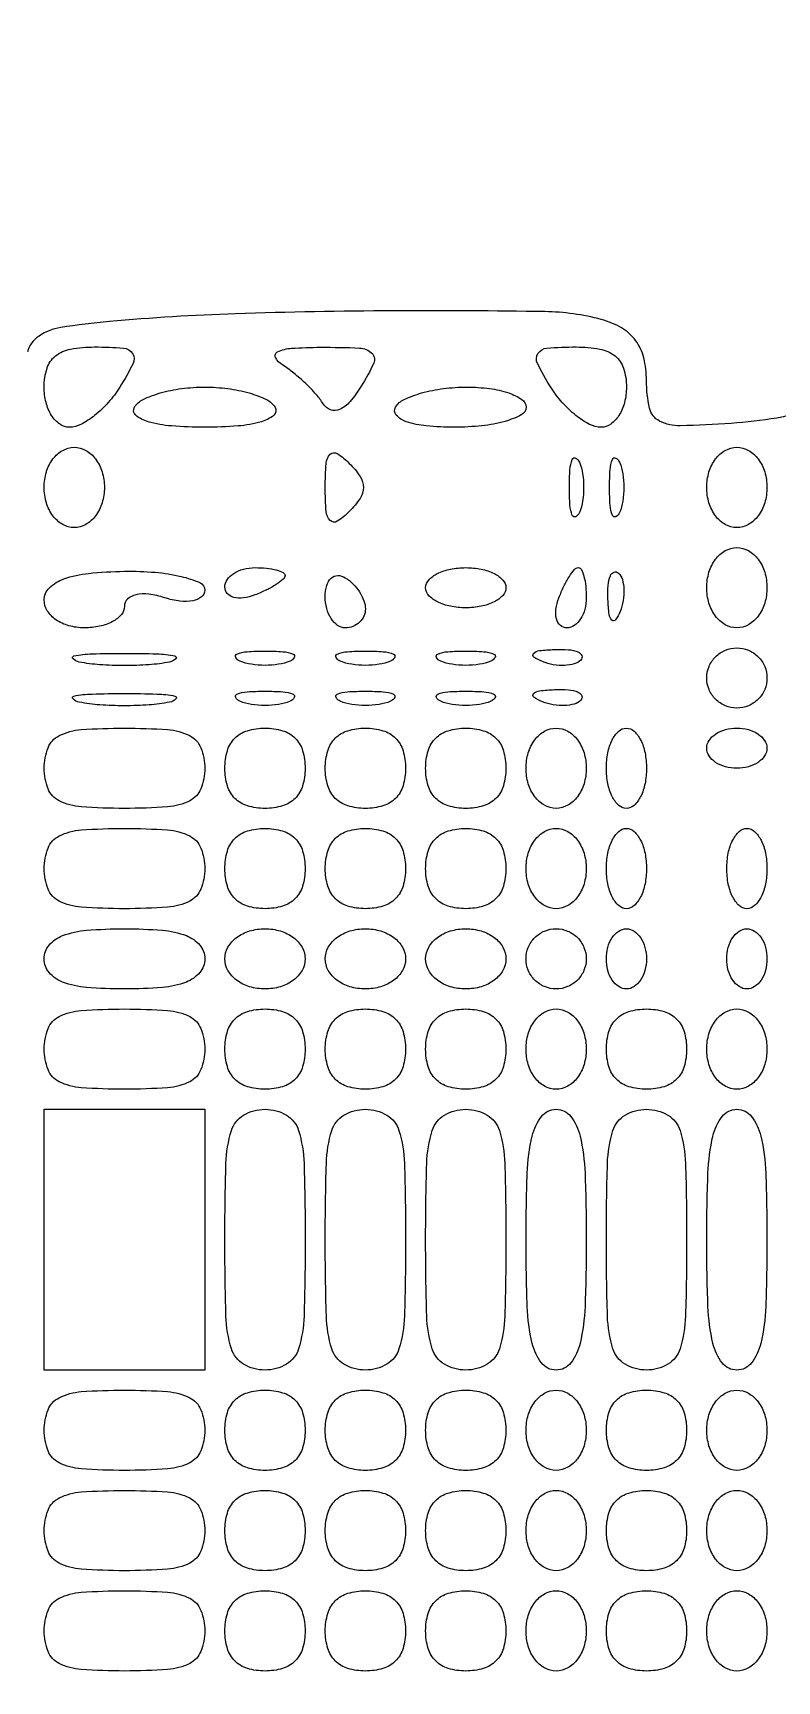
# Model space of a CAD drawing. Extents: x 23 to 255, y 40 to 184.
# Drawn here: x 214.08 to 217.21, y 170.34 to 177.29 of the extents above; entities that cross this region are included whole.
import ezdxf

# ---------------------------------------------------------------- set-up
doc = ezdxf.new("R2010")
doc.units = 0
doc.header["$MEASUREMENT"] = 0

msp = doc.modelspace()

# ---------------------------------------------------------------- linework, layer by layer
for points in [[(207.919475, 175.632891, 0.000007), (191.762556, 175.634099, 0.00002), (173.0434, 175.634494, 0.000013), (151.49745, 175.633531)], [(217.316605, 175.70597, -0.093895), (217.210327, 175.668069, -0.020606), (217.016779, 175.645886, -0.012785), (216.803402, 175.635777, -0.123314), (216.715566, 175.655753, -0.224589), (216.673319, 175.710195, -0.054578), (216.6606, 175.826369, 0.05997), (216.649081, 175.922062, 0.099567), (216.614729, 175.995397, 0.102343), (216.555502, 176.048429, 0.066211), (216.47025, 176.083878, 0.061699), (216.232648, 176.117021, 0.004878), (215.594636, 176.120591, 0.007322), (214.929481, 176.108083, 0.014096), (214.39755, 176.075255, 0.016379), (214.193155, 176.050074, 0.110002), (214.098581, 176.012907, 0.18283), (214.052732, 175.948075, 0.063556)]]:
    msp.add_lwpolyline(points, format="xyb")
for points in [[(214.441367, 175.7988, -0.041443), (214.393058, 175.734064, -0.043473), (214.33544, 175.679303, -0.047568), (214.277507, 175.64151, -0.121331), (214.22915, 175.6296, -0.156269), (214.188512, 175.642619, -0.097493), (214.153899, 175.679303, -0.079647), (214.130535, 175.734099, -0.061094), (214.1226, 175.7988, -0.075859), (214.134684, 175.877993, -0.149819), (214.170277, 175.929987, -0.12434), (214.234304, 175.959017, -0.044597), (214.334817, 175.968, -0.018549), (214.457266, 175.963456, -0.238001), (214.495402, 175.940518, -0.263725), (214.49737, 175.898026, -0.022209)], [(215.458674, 175.802175, -0.036888), (215.411337, 175.737522, -0.107547), (215.36757, 175.704195, -0.197395), (215.329813, 175.702429, -0.170161), (215.298743, 175.72756, 0.042455), (215.268905, 175.767767, 0.021156), (215.224933, 175.813516, 0.020834), (215.175076, 175.857352, 0.028727), (215.126636, 175.89209, -0.134577), (215.097915, 175.923636, -0.424352), (215.106257, 175.947862, -0.094185), (215.164708, 175.962707, -0.014049), (215.286567, 175.966705, -0.011625), (215.4519, 175.963637, -0.182253), (215.502994, 175.941894, -0.320252), (215.511102, 175.899286, -0.031616)], [(216.576, 175.7988, -0.061094), (216.568065, 175.734099, -0.079647), (216.544701, 175.679303, -0.097493), (216.510088, 175.642619, -0.156269), (216.46945, 175.6296, -0.121331), (216.421093, 175.64151, -0.047568), (216.36316, 175.679303, -0.043473), (216.305542, 175.734064, -0.041443), (216.257233, 175.7988, -0.022209), (216.20123, 175.898026, -0.263725), (216.203198, 175.940518, -0.238001), (216.241334, 175.963456, -0.018549), (216.363783, 175.968, -0.044597), (216.464296, 175.959017, -0.12434), (216.528323, 175.929987, -0.149819), (216.563916, 175.877993, -0.075859)], [(215.0955, 175.7142, -0.372961), (215.089982, 175.68009, -0.104919), (215.038327, 175.652712, -0.050431), (214.939484, 175.634978, -0.019189), (214.7994, 175.6296, -0.019189), (214.659316, 175.634978, -0.050431), (214.560473, 175.652712, -0.104919), (214.508818, 175.68009, -0.372961), (214.5033, 175.7142, -0.144823), (214.539769, 175.746809, -0.04093), (214.611847, 175.773949, -0.037579), (214.702234, 175.79257, -0.032024), (214.7994, 175.7988, -0.032024), (214.896566, 175.79257, -0.037579), (214.986953, 175.773949, -0.04093), (215.059031, 175.746809, -0.144823)], [(216.153, 175.7142, -0.280045), (216.13316, 175.681556, -0.051215), (216.064554, 175.654451, -0.04194), (215.967281, 175.635735, -0.02657), (215.851907, 175.6296, -0.023007), (215.73285, 175.635081, -0.059005), (215.64864, 175.65302, -0.125298), (215.606319, 175.68057, -0.336396), (215.6031, 175.7142, -0.146547), (215.63983, 175.74682, -0.040338), (215.713114, 175.773949, -0.037109), (215.805115, 175.792572, -0.031397), (215.904193, 175.7988, -0.032276), (215.999503, 175.792641, -0.049716), (216.079913, 175.773949, -0.064068), (216.135519, 175.746695, -0.251914)], [(214.3764, 175.3758, -0.072314), (214.366936, 175.310708, -0.08892), (214.339388, 175.25595, -0.10214), (214.298209, 175.219561, -0.130775), (214.2495, 175.2066, -0.130775), (214.200791, 175.219561, -0.10214), (214.159613, 175.25595, -0.08892), (214.132064, 175.310708, -0.072314), (214.1226, 175.3758, -0.072314), (214.132064, 175.440892, -0.08892), (214.159613, 175.49565, -0.10214), (214.200791, 175.532039, -0.130775), (214.2495, 175.545, -0.130775), (214.298209, 175.532039, -0.10214), (214.339388, 175.49565, -0.08892), (214.366936, 175.440892, -0.072314)], [(215.40852, 175.27428, -0.051663), (215.35786, 175.233132, -0.354955), (215.32815, 175.23621, -0.180052), (215.310695, 175.274358, -0.018208), (215.307, 175.3758, -0.018208), (215.310695, 175.477242, -0.180052), (215.32815, 175.51539, -0.354955), (215.35786, 175.518468, -0.051663), (215.40852, 175.47732, -0.049631), (215.453746, 175.422098, -0.147822), (215.46774, 175.3758, -0.147822), (215.453746, 175.329502, -0.049631)], [(216.378229, 175.27005, -0.174857), (216.362385, 175.252336, -0.447206), (216.348093, 175.257492, -0.078554), (216.338197, 175.300384, -0.017491), (216.335558, 175.3758, -0.017491), (216.338197, 175.451216, -0.078554), (216.348093, 175.494108, -0.447206), (216.362385, 175.499264, -0.174857), (216.378229, 175.48155, -0.057986), (216.391455, 175.433327, -0.037979), (216.395831, 175.3758, -0.037979), (216.391455, 175.318273, -0.057986)], [(216.547429, 175.27005, -0.174857), (216.531585, 175.252336, -0.447206), (216.517293, 175.257492, -0.078554), (216.507397, 175.300384, -0.017491), (216.504758, 175.3758, -0.017491), (216.507397, 175.451216, -0.078554), (216.517293, 175.494108, -0.447206), (216.531585, 175.499264, -0.174857), (216.547429, 175.48155, -0.057986), (216.560655, 175.433327, -0.037979), (216.565031, 175.3758, -0.037979), (216.560655, 175.318273, -0.057986)], [(217.1682, 175.3758, -0.072314), (217.158736, 175.310708, -0.08892), (217.131188, 175.25595, -0.10214), (217.090009, 175.219561, -0.130775), (217.0413, 175.2066, -0.130775), (216.992591, 175.219561, -0.10214), (216.951413, 175.25595, -0.08892), (216.923864, 175.310708, -0.072314), (216.9144, 175.3758, -0.072314), (216.923864, 175.440892, -0.08892), (216.951413, 175.49565, -0.10214), (216.992591, 175.532039, -0.130775), (217.0413, 175.545, -0.130775), (217.090009, 175.532039, -0.10214), (217.131188, 175.49565, -0.08892), (217.158736, 175.440892, -0.072314)], [(217.1682, 174.9528, -0.072314), (217.158736, 174.887708, -0.08892), (217.131188, 174.83295, -0.10214), (217.090009, 174.796561, -0.130775), (217.0413, 174.7836, -0.130775), (216.992591, 174.796561, -0.10214), (216.951413, 174.83295, -0.08892), (216.923864, 174.887708, -0.072314), (216.9144, 174.9528, -0.072314), (216.923864, 175.017892, -0.08892), (216.951413, 175.07265, -0.10214), (216.992591, 175.109039, -0.130775), (217.0413, 175.122, -0.130775), (217.090009, 175.109039, -0.10214), (217.131188, 175.07265, -0.08892), (217.158736, 175.017892, -0.072314)], [(214.7994, 174.941796, -0.230463), (214.785783, 174.913822, -0.121052), (214.749698, 174.897541, -0.07838), (214.69503, 174.896094, -0.044367), (214.6302, 174.9105, 0.043987), (214.563429, 174.92539, 0.086344), (214.509202, 174.923179, 0.136392), (214.474376, 174.904864, 0.20676), (214.461, 174.873901, -0.180959), (214.448104, 174.839434, -0.091371), (214.411298, 174.810126, -0.071326), (214.356541, 174.790273, -0.051399), (214.2918, 174.7836, -0.067342), (214.227124, 174.79235, -0.084132), (214.172303, 174.817947, -0.09958), (214.135641, 174.855938, -0.143239), (214.1226, 174.900527, -0.205135), (214.144694, 174.952113, -0.104509), (214.205805, 174.989853, -0.060972), (214.309523, 175.013391, -0.021898), (214.461, 175.022124, -0.023713), (214.59069, 175.017763, -0.038026), (214.699995, 175.000454, -0.044597), (214.778054, 174.974396, -0.298267)], [(215.1378, 175.004151, -0.222225), (215.13043, 174.988389, -0.030693), (215.100523, 174.966365, -0.030395), (215.059508, 174.943282, -0.02136), (215.0109, 174.922206, -0.055937), (214.962309, 174.909558, -0.100118), (214.921277, 174.911886, -0.147206), (214.894362, 174.928334, -0.184534), (214.884, 174.955455, -0.152681), (214.893771, 174.986707, -0.098158), (214.921277, 175.013329, -0.08088), (214.962379, 175.031289, -0.062722), (215.0109, 175.0374, -0.024748), (215.05953, 175.034991, -0.039339), (215.100523, 175.027633, -0.046727), (215.129671, 175.017005, -0.289661)], [(216.0684, 174.9528, -0.191087), (216.055585, 174.920493, -0.088204), (216.018698, 174.893051, -0.068025), (215.963954, 174.874434, -0.048028), (215.8992, 174.8682, -0.048028), (215.834446, 174.874434, -0.068025), (215.779703, 174.893051, -0.088204), (215.742815, 174.920493, -0.191087), (215.73, 174.9528, -0.191087), (215.742815, 174.985107, -0.088204), (215.779703, 175.012549, -0.068025), (215.834446, 175.031166, -0.048028), (215.8992, 175.0374, -0.048028), (215.963954, 175.031166, -0.068025), (216.018698, 175.012549, -0.088204), (216.055585, 174.985107, -0.191087)], [(216.4068, 174.9105, -0.062722), (216.400689, 174.861979, -0.08088), (216.382729, 174.820877, -0.098158), (216.356107, 174.793371, -0.152681), (216.324855, 174.7836, -0.184534), (216.297734, 174.793962, -0.147206), (216.281286, 174.820877, -0.100118), (216.278958, 174.861909, -0.055937), (216.291606, 174.9105, -0.02136), (216.312682, 174.959108, -0.030395), (216.335765, 175.000123, -0.030693), (216.357789, 175.03003, -0.222225), (216.373551, 175.0374, -0.289661), (216.386405, 175.029271, -0.046727), (216.397033, 175.000123, -0.039339), (216.404391, 174.95913, -0.024748)], [(216.549191, 174.852337, -0.054073), (216.530448, 174.817087, -0.470617), (216.51503, 174.815628, -0.168741), (216.503074, 174.840311, -0.018894), (216.498079, 174.90345, -0.028489), (216.499009, 174.962347, -0.077125), (216.508376, 175.002954, -0.208169), (216.523997, 175.018397, -0.296942), (216.542513, 175.014488, -0.126455), (216.558861, 174.986829, -0.060344), (216.565558, 174.945772, -0.05415), (216.562392, 174.898603, -0.051402)], [(215.4762, 174.863207, -0.105429), (215.469723, 174.832833, -0.099231), (215.451349, 174.806985, -0.096318), (215.423895, 174.789659, -0.092995), (215.3916, 174.7836, -0.153634), (215.359335, 174.793754, -0.097988), (215.331851, 174.822344, -0.080552), (215.313306, 174.865062, -0.062283), (215.307, 174.915493, -0.066118), (215.313198, 174.962161, -0.138808), (215.331851, 174.993283, -0.191142), (215.359482, 175.004232, -0.139169), (215.3916, 174.9951, -0.06081), (215.423961, 174.969195, -0.051032), (215.451349, 174.934789, -0.053229), (215.469999, 174.897519, -0.089642)], [(214.65135, 174.639295, -0.029693), (214.56466, 174.627881, -0.017887), (214.461, 174.624171, -0.017887), (214.35734, 174.627881, -0.029693), (214.27065, 174.639295, -0.142433), (214.244422, 174.652725, -0.611425), (214.248046, 174.665188, -0.039503), (214.324668, 174.673753, -0.008087), (214.461, 174.675958, -0.008087), (214.597332, 174.673753, -0.039503), (214.673954, 174.665188, -0.611425), (214.677578, 174.652725, -0.142433)], [(215.15895, 174.642971, -0.057986), (215.110727, 174.629745, -0.037979), (215.0532, 174.625369, -0.037979), (214.995673, 174.629745, -0.057986), (214.94745, 174.642971, -0.174857), (214.929736, 174.658815, -0.447206), (214.934892, 174.673107, -0.078554), (214.977784, 174.683003, -0.017491), (215.0532, 174.685642, -0.017491), (215.128616, 174.683003, -0.078554), (215.171508, 174.673107, -0.447206), (215.176664, 174.658815, -0.174857)], [(215.58195, 174.642971, -0.057986), (215.533727, 174.629745, -0.037979), (215.4762, 174.625369, -0.037979), (215.418673, 174.629745, -0.057986), (215.37045, 174.642971, -0.174857), (215.352736, 174.658815, -0.447206), (215.357892, 174.673107, -0.078554), (215.400784, 174.683003, -0.017491), (215.4762, 174.685642, -0.017491), (215.551616, 174.683003, -0.078554), (215.594508, 174.673107, -0.447206), (215.599664, 174.658815, -0.174857)], [(216.00495, 174.642971, -0.057986), (215.956727, 174.629745, -0.037979), (215.8992, 174.625369, -0.037979), (215.841673, 174.629745, -0.057986), (215.79345, 174.642971, -0.174857), (215.775736, 174.658815, -0.447206), (215.780892, 174.673107, -0.078554), (215.823784, 174.683003, -0.017491), (215.8992, 174.685642, -0.017491), (215.974616, 174.683003, -0.078554), (216.017508, 174.673107, -0.447206), (216.022664, 174.658815, -0.174857)], [(216.383888, 174.647887, -0.126455), (216.356229, 174.631539, -0.060344), (216.315172, 174.624842, -0.05415), (216.268003, 174.628008, -0.051402), (216.221738, 174.641209, -0.054073), (216.186487, 174.659952, -0.470617), (216.185028, 174.67537, -0.168741), (216.209711, 174.687326, -0.018894), (216.27285, 174.692321, -0.028489), (216.331747, 174.691391, -0.077125), (216.372354, 174.682024, -0.208169), (216.387797, 174.666403, -0.296942)], [(217.1682, 174.5721, -0.099038), (217.158512, 174.52367, -0.097945), (217.130923, 174.482477, -0.097945), (217.08973, 174.454888, -0.099038), (217.0413, 174.4452, -0.099038), (216.99287, 174.454888, -0.097945), (216.951677, 174.482477, -0.097945), (216.924088, 174.52367, -0.099038), (216.9144, 174.5721, -0.099038), (216.924088, 174.62053, -0.097945), (216.951677, 174.661723, -0.097945), (216.99287, 174.689312, -0.099038), (217.0413, 174.699, -0.099038), (217.08973, 174.689312, -0.097945), (217.130923, 174.661723, -0.097945), (217.158512, 174.62053, -0.099038)], [(216.383888, 174.478687, -0.126455), (216.356229, 174.462339, -0.060344), (216.315172, 174.455642, -0.05415), (216.268003, 174.458808, -0.051402), (216.221738, 174.472009, -0.054073), (216.186487, 174.490752, -0.470617), (216.185028, 174.50617, -0.168741), (216.209711, 174.518126, -0.018894), (216.27285, 174.523121, -0.028489), (216.331747, 174.522191, -0.077125), (216.372354, 174.512824, -0.208169), (216.387797, 174.497203, -0.296942)], [(214.65135, 174.470095, -0.029693), (214.56466, 174.458681, -0.017887), (214.461, 174.454971, -0.017887), (214.35734, 174.458681, -0.029693), (214.27065, 174.470095, -0.142433), (214.244422, 174.483525, -0.611425), (214.248046, 174.495988, -0.039503), (214.324668, 174.504553, -0.008087), (214.461, 174.506758, -0.008087), (214.597332, 174.504553, -0.039503), (214.673954, 174.495988, -0.611425), (214.677578, 174.483525, -0.142433)], [(215.15895, 174.473771, -0.057986), (215.110727, 174.460545, -0.037979), (215.0532, 174.456169, -0.037979), (214.995673, 174.460545, -0.057986), (214.94745, 174.473771, -0.174857), (214.929736, 174.489615, -0.447206), (214.934892, 174.503907, -0.078554), (214.977784, 174.513803, -0.017491), (215.0532, 174.516442, -0.017491), (215.128616, 174.513803, -0.078554), (215.171508, 174.503907, -0.447206), (215.176664, 174.489615, -0.174857)], [(215.58195, 174.473771, -0.057986), (215.533727, 174.460545, -0.037979), (215.4762, 174.456169, -0.037979), (215.418673, 174.460545, -0.057986), (215.37045, 174.473771, -0.174857), (215.352736, 174.489615, -0.447206), (215.357892, 174.503907, -0.078554), (215.400784, 174.513803, -0.017491), (215.4762, 174.516442, -0.017491), (215.551616, 174.513803, -0.078554), (215.594508, 174.503907, -0.447206), (215.599664, 174.489615, -0.174857)], [(216.00495, 174.473771, -0.057986), (215.956727, 174.460545, -0.037979), (215.8992, 174.456169, -0.037979), (215.841673, 174.460545, -0.057986), (215.79345, 174.473771, -0.174857), (215.775736, 174.489615, -0.447206), (215.780892, 174.503907, -0.078554), (215.823784, 174.513803, -0.017491), (215.8992, 174.516442, -0.017491), (215.974616, 174.513803, -0.078554), (216.017508, 174.503907, -0.447206), (216.022664, 174.489615, -0.174857)], [(214.7994, 174.1914, -0.094959), (214.782837, 174.104974, -0.184152), (214.73595, 174.053925, -0.098846), (214.642961, 174.02853, -0.017388), (214.461, 174.0222, -0.017388), (214.279039, 174.02853, -0.098846), (214.18605, 174.053925, -0.184152), (214.139163, 174.104974, -0.094959), (214.1226, 174.1914, -0.094959), (214.139163, 174.277826, -0.184152), (214.18605, 174.328875, -0.098846), (214.279039, 174.35427, -0.017388), (214.461, 174.3606, -0.017388), (214.642961, 174.35427, -0.098846), (214.73595, 174.328875, -0.184152), (214.782837, 174.277826, -0.094959)], [(215.2224, 174.1914, -0.072254), (215.211669, 174.117531, -0.124864), (215.1801, 174.0645, -0.124864), (215.127069, 174.032931, -0.072254), (215.0532, 174.0222, -0.072254), (214.979331, 174.032931, -0.124864), (214.9263, 174.0645, -0.124864), (214.894731, 174.117531, -0.072254), (214.884, 174.1914, -0.072254), (214.894731, 174.265269, -0.124864), (214.9263, 174.3183, -0.124864), (214.979331, 174.349869, -0.072254), (215.0532, 174.3606, -0.072254), (215.127069, 174.349869, -0.124864), (215.1801, 174.3183, -0.124864), (215.211669, 174.265269, -0.072254)], [(215.6454, 174.1914, -0.072254), (215.634669, 174.117531, -0.124864), (215.6031, 174.0645, -0.124864), (215.550069, 174.032931, -0.072254), (215.4762, 174.0222, -0.072254), (215.402331, 174.032931, -0.124864), (215.3493, 174.0645, -0.124864), (215.317731, 174.117531, -0.072254), (215.307, 174.1914, -0.072254), (215.317731, 174.265269, -0.124864), (215.3493, 174.3183, -0.124864), (215.402331, 174.349869, -0.072254), (215.4762, 174.3606, -0.072254), (215.550069, 174.349869, -0.124864), (215.6031, 174.3183, -0.124864), (215.634669, 174.265269, -0.072254)], [(216.0684, 174.1914, -0.072254), (216.057669, 174.117531, -0.124864), (216.0261, 174.0645, -0.124864), (215.973069, 174.032931, -0.072254), (215.8992, 174.0222, -0.072254), (215.825331, 174.032931, -0.124864), (215.7723, 174.0645, -0.124864), (215.740731, 174.117531, -0.072254), (215.73, 174.1914, -0.072254), (215.740731, 174.265269, -0.124864), (215.7723, 174.3183, -0.124864), (215.825331, 174.349869, -0.072254), (215.8992, 174.3606, -0.072254), (215.973069, 174.349869, -0.124864), (216.0261, 174.3183, -0.124864), (216.057669, 174.265269, -0.072254)], [(216.4068, 174.1914, -0.072314), (216.397336, 174.126308, -0.08892), (216.369788, 174.07155, -0.10214), (216.328609, 174.035161, -0.130775), (216.2799, 174.0222, -0.130775), (216.231191, 174.035161, -0.10214), (216.190013, 174.07155, -0.08892), (216.162464, 174.126308, -0.072314), (216.153, 174.1914, -0.072314), (216.162464, 174.256492, -0.08892), (216.190013, 174.31125, -0.10214), (216.231191, 174.347639, -0.130775), (216.2799, 174.3606, -0.130775), (216.328609, 174.347639, -0.10214), (216.369788, 174.31125, -0.08892), (216.397336, 174.256492, -0.072314)], [(216.6606, 174.1914, -0.048028), (216.654366, 174.126646, -0.068025), (216.635749, 174.071902, -0.088204), (216.608307, 174.035015, -0.191087), (216.576, 174.0222, -0.191087), (216.543693, 174.035015, -0.088204), (216.516251, 174.071902, -0.068025), (216.497634, 174.126646, -0.048028), (216.4914, 174.1914, -0.048028), (216.497634, 174.256154, -0.068025), (216.516251, 174.310897, -0.088204), (216.543693, 174.347785, -0.191087), (216.576, 174.3606, -0.191087), (216.608307, 174.347785, -0.088204), (216.635749, 174.310897, -0.068025), (216.654366, 174.256154, -0.048028)], [(217.1682, 174.276, -0.148195), (217.158423, 174.243737, -0.098894), (217.130923, 174.216251, -0.082425), (217.089814, 174.197719, -0.064853), (217.0413, 174.1914, -0.064853), (216.992786, 174.197719, -0.082425), (216.951677, 174.216251, -0.098894), (216.924177, 174.243737, -0.148195), (216.9144, 174.276, -0.148195), (216.924177, 174.308263, -0.098894), (216.951677, 174.335749, -0.082425), (216.992786, 174.354281, -0.064853), (217.0413, 174.3606, -0.064853), (217.089814, 174.354281, -0.082425), (217.130923, 174.335749, -0.098894), (217.158423, 174.308263, -0.148195)], [(214.7994, 173.7684, -0.094959), (214.782837, 173.681974, -0.184152), (214.73595, 173.630925, -0.098846), (214.642961, 173.60553, -0.017388), (214.461, 173.5992, -0.017388), (214.279039, 173.60553, -0.098846), (214.18605, 173.630925, -0.184152), (214.139163, 173.681974, -0.094959), (214.1226, 173.7684, -0.094959), (214.139163, 173.854826, -0.184152), (214.18605, 173.905875, -0.098846), (214.279039, 173.93127, -0.017388), (214.461, 173.9376, -0.017388), (214.642961, 173.93127, -0.098846), (214.73595, 173.905875, -0.184152), (214.782837, 173.854826, -0.094959)], [(215.2224, 173.7684, -0.072254), (215.211669, 173.694531, -0.124864), (215.1801, 173.6415, -0.124864), (215.127069, 173.609931, -0.072254), (215.0532, 173.5992, -0.072254), (214.979331, 173.609931, -0.124864), (214.9263, 173.6415, -0.124864), (214.894731, 173.694531, -0.072254), (214.884, 173.7684, -0.072254), (214.894731, 173.842269, -0.124864), (214.9263, 173.8953, -0.124864), (214.979331, 173.926869, -0.072254), (215.0532, 173.9376, -0.072254), (215.127069, 173.926869, -0.124864), (215.1801, 173.8953, -0.124864), (215.211669, 173.842269, -0.072254)], [(215.6454, 173.7684, -0.072254), (215.634669, 173.694531, -0.124864), (215.6031, 173.6415, -0.124864), (215.550069, 173.609931, -0.072254), (215.4762, 173.5992, -0.072254), (215.402331, 173.609931, -0.124864), (215.3493, 173.6415, -0.124864), (215.317731, 173.694531, -0.072254), (215.307, 173.7684, -0.072254), (215.317731, 173.842269, -0.124864), (215.3493, 173.8953, -0.124864), (215.402331, 173.926869, -0.072254), (215.4762, 173.9376, -0.072254), (215.550069, 173.926869, -0.124864), (215.6031, 173.8953, -0.124864), (215.634669, 173.842269, -0.072254)], [(216.0684, 173.7684, -0.072254), (216.057669, 173.694531, -0.124864), (216.0261, 173.6415, -0.124864), (215.973069, 173.609931, -0.072254), (215.8992, 173.5992, -0.072254), (215.825331, 173.609931, -0.124864), (215.7723, 173.6415, -0.124864), (215.740731, 173.694531, -0.072254), (215.73, 173.7684, -0.072254), (215.740731, 173.842269, -0.124864), (215.7723, 173.8953, -0.124864), (215.825331, 173.926869, -0.072254), (215.8992, 173.9376, -0.072254), (215.973069, 173.926869, -0.124864), (216.0261, 173.8953, -0.124864), (216.057669, 173.842269, -0.072254)], [(216.4068, 173.7684, -0.072314), (216.397336, 173.703308, -0.08892), (216.369788, 173.64855, -0.10214), (216.328609, 173.612161, -0.130775), (216.2799, 173.5992, -0.130775), (216.231191, 173.612161, -0.10214), (216.190013, 173.64855, -0.08892), (216.162464, 173.703308, -0.072314), (216.153, 173.7684, -0.072314), (216.162464, 173.833492, -0.08892), (216.190013, 173.88825, -0.10214), (216.231191, 173.924639, -0.130775), (216.2799, 173.9376, -0.130775), (216.328609, 173.924639, -0.10214), (216.369788, 173.88825, -0.08892), (216.397336, 173.833492, -0.072314)], [(216.6606, 173.7684, -0.048028), (216.654366, 173.703646, -0.068025), (216.635749, 173.648902, -0.088204), (216.608307, 173.612015, -0.191087), (216.576, 173.5992, -0.191087), (216.543693, 173.612015, -0.088204), (216.516251, 173.648902, -0.068025), (216.497634, 173.703646, -0.048028), (216.4914, 173.7684, -0.048028), (216.497634, 173.833154, -0.068025), (216.516251, 173.887897, -0.088204), (216.543693, 173.924785, -0.191087), (216.576, 173.9376, -0.191087), (216.608307, 173.924785, -0.088204), (216.635749, 173.887897, -0.068025), (216.654366, 173.833154, -0.048028)], [(217.1682, 173.7684, -0.048028), (217.161966, 173.703646, -0.068025), (217.143349, 173.648902, -0.088204), (217.115907, 173.612015, -0.191087), (217.0836, 173.5992, -0.191087), (217.051293, 173.612015, -0.088204), (217.023851, 173.648902, -0.068025), (217.005234, 173.703646, -0.048028), (216.999, 173.7684, -0.048028), (217.005234, 173.833154, -0.068025), (217.023851, 173.887897, -0.088204), (217.051293, 173.924785, -0.191087), (217.0836, 173.9376, -0.191087), (217.115907, 173.924785, -0.088204), (217.143349, 173.887897, -0.068025), (217.161966, 173.833154, -0.048028)], [(214.7994, 173.3877, -0.176579), (214.77828, 173.329762, -0.128937), (214.72185, 173.289881, -0.069535), (214.62074, 173.267279, -0.020272), (214.461, 173.2608, -0.020272), (214.30126, 173.267279, -0.069535), (214.20015, 173.289881, -0.128937), (214.14372, 173.329762, -0.176579), (214.1226, 173.3877, -0.176579), (214.14372, 173.445638, -0.128937), (214.20015, 173.485519, -0.069535), (214.30126, 173.508121, -0.020272), (214.461, 173.5146, -0.020272), (214.62074, 173.508121, -0.069535), (214.72185, 173.485519, -0.128937), (214.77828, 173.445638, -0.176579)], [(215.2224, 173.3877, -0.130775), (215.209439, 173.338991, -0.10214), (215.17305, 173.297812, -0.08892), (215.118292, 173.270264, -0.072314), (215.0532, 173.2608, -0.072314), (214.988108, 173.270264, -0.08892), (214.93335, 173.297812, -0.10214), (214.896961, 173.338991, -0.130775), (214.884, 173.3877, -0.130775), (214.896961, 173.436409, -0.10214), (214.93335, 173.477588, -0.08892), (214.988108, 173.505136, -0.072314), (215.0532, 173.5146, -0.072314), (215.118292, 173.505136, -0.08892), (215.17305, 173.477588, -0.10214), (215.209439, 173.436409, -0.130775)], [(215.6454, 173.3877, -0.130775), (215.632439, 173.338991, -0.10214), (215.59605, 173.297812, -0.08892), (215.541292, 173.270264, -0.072314), (215.4762, 173.2608, -0.072314), (215.411108, 173.270264, -0.08892), (215.35635, 173.297812, -0.10214), (215.319961, 173.338991, -0.130775), (215.307, 173.3877, -0.130775), (215.319961, 173.436409, -0.10214), (215.35635, 173.477588, -0.08892), (215.411108, 173.505136, -0.072314), (215.4762, 173.5146, -0.072314), (215.541292, 173.505136, -0.08892), (215.59605, 173.477588, -0.10214), (215.632439, 173.436409, -0.130775)], [(216.0684, 173.3877, -0.130775), (216.055439, 173.338991, -0.10214), (216.01905, 173.297812, -0.08892), (215.964292, 173.270264, -0.072314), (215.8992, 173.2608, -0.072314), (215.834108, 173.270264, -0.08892), (215.77935, 173.297812, -0.10214), (215.742961, 173.338991, -0.130775), (215.73, 173.3877, -0.130775), (215.742961, 173.436409, -0.10214), (215.77935, 173.477588, -0.08892), (215.834108, 173.505136, -0.072314), (215.8992, 173.5146, -0.072314), (215.964292, 173.505136, -0.08892), (216.01905, 173.477588, -0.10214), (216.055439, 173.436409, -0.130775)], [(216.4068, 173.3877, -0.099038), (216.397112, 173.33927, -0.097945), (216.369523, 173.298077, -0.097945), (216.32833, 173.270488, -0.099038), (216.2799, 173.2608, -0.099038), (216.23147, 173.270488, -0.097945), (216.190277, 173.298077, -0.097945), (216.162688, 173.33927, -0.099038), (216.153, 173.3877, -0.099038), (216.162688, 173.43613, -0.097945), (216.190277, 173.477323, -0.097945), (216.23147, 173.504912, -0.099038), (216.2799, 173.5146, -0.099038), (216.32833, 173.504912, -0.097945), (216.369523, 173.477323, -0.097945), (216.397112, 173.43613, -0.099038)], [(216.6606, 173.3877, -0.064853), (216.654281, 173.339186, -0.082425), (216.635749, 173.298077, -0.098894), (216.608263, 173.270577, -0.148195), (216.576, 173.2608, -0.148195), (216.543737, 173.270577, -0.098894), (216.516251, 173.298077, -0.082425), (216.497719, 173.339186, -0.064853), (216.4914, 173.3877, -0.064853), (216.497719, 173.436214, -0.082425), (216.516251, 173.477323, -0.098894), (216.543737, 173.504823, -0.148195), (216.576, 173.5146, -0.148195), (216.608263, 173.504823, -0.098894), (216.635749, 173.477323, -0.082425), (216.654281, 173.436214, -0.064853)], [(217.1682, 173.3877, -0.064853), (217.161881, 173.339186, -0.082425), (217.143349, 173.298077, -0.098894), (217.115863, 173.270577, -0.148195), (217.0836, 173.2608, -0.148195), (217.051337, 173.270577, -0.098894), (217.023851, 173.298077, -0.082425), (217.005319, 173.339186, -0.064853), (216.999, 173.3877, -0.064853), (217.005319, 173.436214, -0.082425), (217.023851, 173.477323, -0.098894), (217.051337, 173.504823, -0.148195), (217.0836, 173.5146, -0.148195), (217.115863, 173.504823, -0.098894), (217.143349, 173.477323, -0.082425), (217.161881, 173.436214, -0.064853)], [(214.7994, 173.007, -0.094959), (214.782837, 172.920574, -0.184152), (214.73595, 172.869525, -0.098846), (214.642961, 172.84413, -0.017388), (214.461, 172.8378, -0.017388), (214.279039, 172.84413, -0.098846), (214.18605, 172.869525, -0.184152), (214.139163, 172.920574, -0.094959), (214.1226, 173.007, -0.094959), (214.139163, 173.093426, -0.184152), (214.18605, 173.144475, -0.098846), (214.279039, 173.16987, -0.017388), (214.461, 173.1762, -0.017388), (214.642961, 173.16987, -0.098846), (214.73595, 173.144475, -0.184152), (214.782837, 173.093426, -0.094959)], [(215.2224, 173.007, -0.072254), (215.211669, 172.933131, -0.124864), (215.1801, 172.8801, -0.124864), (215.127069, 172.848531, -0.072254), (215.0532, 172.8378, -0.072254), (214.979331, 172.848531, -0.124864), (214.9263, 172.8801, -0.124864), (214.894731, 172.933131, -0.072254), (214.884, 173.007, -0.072254), (214.894731, 173.080869, -0.124864), (214.9263, 173.1339, -0.124864), (214.979331, 173.165469, -0.072254), (215.0532, 173.1762, -0.072254), (215.127069, 173.165469, -0.124864), (215.1801, 173.1339, -0.124864), (215.211669, 173.080869, -0.072254)], [(215.6454, 173.007, -0.072254), (215.634669, 172.933131, -0.124864), (215.6031, 172.8801, -0.124864), (215.550069, 172.848531, -0.072254), (215.4762, 172.8378, -0.072254), (215.402331, 172.848531, -0.124864), (215.3493, 172.8801, -0.124864), (215.317731, 172.933131, -0.072254), (215.307, 173.007, -0.072254), (215.317731, 173.080869, -0.124864), (215.3493, 173.1339, -0.124864), (215.402331, 173.165469, -0.072254), (215.4762, 173.1762, -0.072254), (215.550069, 173.165469, -0.124864), (215.6031, 173.1339, -0.124864), (215.634669, 173.080869, -0.072254)], [(216.0684, 173.007, -0.072254), (216.057669, 172.933131, -0.124864), (216.0261, 172.8801, -0.124864), (215.973069, 172.848531, -0.072254), (215.8992, 172.8378, -0.072254), (215.825331, 172.848531, -0.124864), (215.7723, 172.8801, -0.124864), (215.740731, 172.933131, -0.072254), (215.73, 173.007, -0.072254), (215.740731, 173.080869, -0.124864), (215.7723, 173.1339, -0.124864), (215.825331, 173.165469, -0.072254), (215.8992, 173.1762, -0.072254), (215.973069, 173.165469, -0.124864), (216.0261, 173.1339, -0.124864), (216.057669, 173.080869, -0.072254)], [(216.4068, 173.007, -0.072314), (216.397336, 172.941908, -0.08892), (216.369788, 172.88715, -0.10214), (216.328609, 172.850761, -0.130775), (216.2799, 172.8378, -0.130775), (216.231191, 172.850761, -0.10214), (216.190013, 172.88715, -0.08892), (216.162464, 172.941908, -0.072314), (216.153, 173.007, -0.072314), (216.162464, 173.072092, -0.08892), (216.190013, 173.12685, -0.10214), (216.231191, 173.163239, -0.130775), (216.2799, 173.1762, -0.130775), (216.328609, 173.163239, -0.10214), (216.369788, 173.12685, -0.08892), (216.397336, 173.072092, -0.072314)], [(216.8298, 173.007, -0.072254), (216.819069, 172.933131, -0.124864), (216.7875, 172.8801, -0.124864), (216.734469, 172.848531, -0.072254), (216.6606, 172.8378, -0.072254), (216.586731, 172.848531, -0.124864), (216.5337, 172.8801, -0.124864), (216.502131, 172.933131, -0.072254), (216.4914, 173.007, -0.072254), (216.502131, 173.080869, -0.124864), (216.5337, 173.1339, -0.124864), (216.586731, 173.165469, -0.072254), (216.6606, 173.1762, -0.072254), (216.734469, 173.165469, -0.124864), (216.7875, 173.1339, -0.124864), (216.819069, 173.080869, -0.072254)], [(217.1682, 173.007, -0.072314), (217.158736, 172.941908, -0.08892), (217.131188, 172.88715, -0.10214), (217.090009, 172.850761, -0.130775), (217.0413, 172.8378, -0.130775), (216.992591, 172.850761, -0.10214), (216.951413, 172.88715, -0.08892), (216.923864, 172.941908, -0.072314), (216.9144, 173.007, -0.072314), (216.923864, 173.072092, -0.08892), (216.951413, 173.12685, -0.10214), (216.992591, 173.163239, -0.130775), (217.0413, 173.1762, -0.130775), (217.090009, 173.163239, -0.10214), (217.131188, 173.12685, -0.08892), (217.158736, 173.072092, -0.072314)], [(215.2224, 172.2033, -0.007414), (215.217629, 171.88152, -0.067313), (215.194742, 171.743287, -0.186514), (215.143387, 171.678104, -0.134481), (215.0532, 171.6534, -0.134481), (214.963013, 171.678104, -0.186514), (214.911658, 171.743287, -0.067313), (214.888771, 171.88152, -0.007414), (214.884, 172.2033, -0.007414), (214.888771, 172.52508, -0.067313), (214.911658, 172.663312, -0.186514), (214.963013, 172.728496, -0.134481), (215.0532, 172.7532, -0.134481), (215.143387, 172.728496, -0.186514), (215.194742, 172.663312, -0.067313), (215.217629, 172.52508, -0.007414)], [(215.6454, 172.2033, -0.007414), (215.640629, 171.88152, -0.067313), (215.617742, 171.743287, -0.186514), (215.566387, 171.678104, -0.134481), (215.4762, 171.6534, -0.134481), (215.386013, 171.678104, -0.186514), (215.334658, 171.743287, -0.067313), (215.311771, 171.88152, -0.007414), (215.307, 172.2033, -0.007414), (215.311771, 172.52508, -0.067313), (215.334658, 172.663312, -0.186514), (215.386013, 172.728496, -0.134481), (215.4762, 172.7532, -0.134481), (215.566387, 172.728496, -0.186514), (215.617742, 172.663312, -0.067313), (215.640629, 172.52508, -0.007414)], [(216.0684, 172.2033, -0.007414), (216.063629, 171.88152, -0.067313), (216.040742, 171.743287, -0.186514), (215.989387, 171.678104, -0.134481), (215.8992, 171.6534, -0.134481), (215.809013, 171.678104, -0.186514), (215.757658, 171.743287, -0.067313), (215.734771, 171.88152, -0.007414), (215.73, 172.2033, -0.007414), (215.734771, 172.52508, -0.067313), (215.757658, 172.663312, -0.186514), (215.809013, 172.728496, -0.134481), (215.8992, 172.7532, -0.134481), (215.989387, 172.728496, -0.186514), (216.040742, 172.663312, -0.067313), (216.063629, 172.52508, -0.007414)], [(216.4068, 172.2033, -0.00942), (216.401501, 171.922057, -0.047315), (216.380769, 171.7662, -0.108427), (216.341637, 171.68368, -0.232029), (216.2799, 171.6534, -0.232029), (216.218163, 171.68368, -0.108427), (216.179031, 171.7662, -0.047315), (216.158299, 171.922057, -0.00942), (216.153, 172.2033, -0.00942), (216.158299, 172.484543, -0.047315), (216.179031, 172.6404, -0.108427), (216.218163, 172.72292, -0.232029), (216.2799, 172.7532, -0.232029), (216.341637, 172.72292, -0.108427), (216.380769, 172.6404, -0.047315), (216.401501, 172.484543, -0.00942)], [(216.8298, 172.2033, -0.007414), (216.825029, 171.88152, -0.067313), (216.802142, 171.743287, -0.186514), (216.750787, 171.678104, -0.134481), (216.6606, 171.6534, -0.134481), (216.570413, 171.678104, -0.186514), (216.519058, 171.743287, -0.067313), (216.496171, 171.88152, -0.007414), (216.4914, 172.2033, -0.007414), (216.496171, 172.52508, -0.067313), (216.519058, 172.663312, -0.186514), (216.570413, 172.728496, -0.134481), (216.6606, 172.7532, -0.134481), (216.750787, 172.728496, -0.186514), (216.802142, 172.663312, -0.067313), (216.825029, 172.52508, -0.007414)], [(217.1682, 172.2033, -0.00942), (217.162901, 171.922057, -0.047315), (217.142169, 171.7662, -0.108427), (217.103037, 171.68368, -0.232029), (217.0413, 171.6534, -0.232029), (216.979563, 171.68368, -0.108427), (216.940431, 171.7662, -0.047315), (216.919699, 171.922057, -0.00942), (216.9144, 172.2033, -0.00942), (216.919699, 172.484543, -0.047315), (216.940431, 172.6404, -0.108427), (216.979563, 172.72292, -0.232029), (217.0413, 172.7532, -0.232029), (217.103037, 172.72292, -0.108427), (217.142169, 172.6404, -0.047315), (217.162901, 172.484543, -0.00942)], [(214.7994, 171.3996, -0.094959), (214.782837, 171.313174, -0.184152), (214.73595, 171.262125, -0.098846), (214.642961, 171.23673, -0.017388), (214.461, 171.2304, -0.017388), (214.279039, 171.23673, -0.098846), (214.18605, 171.262125, -0.184152), (214.139163, 171.313174, -0.094959), (214.1226, 171.3996, -0.094959), (214.139163, 171.486026, -0.184152), (214.18605, 171.537075, -0.098846), (214.279039, 171.56247, -0.017388), (214.461, 171.5688, -0.017388), (214.642961, 171.56247, -0.098846), (214.73595, 171.537075, -0.184152), (214.782837, 171.486026, -0.094959)], [(215.2224, 171.3996, -0.072254), (215.211669, 171.325731, -0.124864), (215.1801, 171.2727, -0.124864), (215.127069, 171.241131, -0.072254), (215.0532, 171.2304, -0.072254), (214.979331, 171.241131, -0.124864), (214.9263, 171.2727, -0.124864), (214.894731, 171.325731, -0.072254), (214.884, 171.3996, -0.072254), (214.894731, 171.473469, -0.124864), (214.9263, 171.5265, -0.124864), (214.979331, 171.558069, -0.072254), (215.0532, 171.5688, -0.072254), (215.127069, 171.558069, -0.124864), (215.1801, 171.5265, -0.124864), (215.211669, 171.473469, -0.072254)], [(215.6454, 171.3996, -0.072254), (215.634669, 171.325731, -0.124864), (215.6031, 171.2727, -0.124864), (215.550069, 171.241131, -0.072254), (215.4762, 171.2304, -0.072254), (215.402331, 171.241131, -0.124864), (215.3493, 171.2727, -0.124864), (215.317731, 171.325731, -0.072254), (215.307, 171.3996, -0.072254), (215.317731, 171.473469, -0.124864), (215.3493, 171.5265, -0.124864), (215.402331, 171.558069, -0.072254), (215.4762, 171.5688, -0.072254), (215.550069, 171.558069, -0.124864), (215.6031, 171.5265, -0.124864), (215.634669, 171.473469, -0.072254)], [(216.0684, 171.3996, -0.072254), (216.057669, 171.325731, -0.124864), (216.0261, 171.2727, -0.124864), (215.973069, 171.241131, -0.072254), (215.8992, 171.2304, -0.072254), (215.825331, 171.241131, -0.124864), (215.7723, 171.2727, -0.124864), (215.740731, 171.325731, -0.072254), (215.73, 171.3996, -0.072254), (215.740731, 171.473469, -0.124864), (215.7723, 171.5265, -0.124864), (215.825331, 171.558069, -0.072254), (215.8992, 171.5688, -0.072254), (215.973069, 171.558069, -0.124864), (216.0261, 171.5265, -0.124864), (216.057669, 171.473469, -0.072254)], [(216.4068, 171.3996, -0.072314), (216.397336, 171.334508, -0.08892), (216.369788, 171.27975, -0.10214), (216.328609, 171.243361, -0.130775), (216.2799, 171.2304, -0.130775), (216.231191, 171.243361, -0.10214), (216.190013, 171.27975, -0.08892), (216.162464, 171.334508, -0.072314), (216.153, 171.3996, -0.072314), (216.162464, 171.464692, -0.08892), (216.190013, 171.51945, -0.10214), (216.231191, 171.555839, -0.130775), (216.2799, 171.5688, -0.130775), (216.328609, 171.555839, -0.10214), (216.369788, 171.51945, -0.08892), (216.397336, 171.464692, -0.072314)], [(216.8298, 171.3996, -0.072254), (216.819069, 171.325731, -0.124864), (216.7875, 171.2727, -0.124864), (216.734469, 171.241131, -0.072254), (216.6606, 171.2304, -0.072254), (216.586731, 171.241131, -0.124864), (216.5337, 171.2727, -0.124864), (216.502131, 171.325731, -0.072254), (216.4914, 171.3996, -0.072254), (216.502131, 171.473469, -0.124864), (216.5337, 171.5265, -0.124864), (216.586731, 171.558069, -0.072254), (216.6606, 171.5688, -0.072254), (216.734469, 171.558069, -0.124864), (216.7875, 171.5265, -0.124864), (216.819069, 171.473469, -0.072254)], [(217.1682, 171.3996, -0.072314), (217.158736, 171.334508, -0.08892), (217.131188, 171.27975, -0.10214), (217.090009, 171.243361, -0.130775), (217.0413, 171.2304, -0.130775), (216.992591, 171.243361, -0.10214), (216.951413, 171.27975, -0.08892), (216.923864, 171.334508, -0.072314), (216.9144, 171.3996, -0.072314), (216.923864, 171.464692, -0.08892), (216.951413, 171.51945, -0.10214), (216.992591, 171.555839, -0.130775), (217.0413, 171.5688, -0.130775), (217.090009, 171.555839, -0.10214), (217.131188, 171.51945, -0.08892), (217.158736, 171.464692, -0.072314)], [(214.7994, 170.9766, -0.094959), (214.782837, 170.890174, -0.184152), (214.73595, 170.839125, -0.098846), (214.642961, 170.81373, -0.017388), (214.461, 170.8074, -0.017388), (214.279039, 170.81373, -0.098846), (214.18605, 170.839125, -0.184152), (214.139163, 170.890174, -0.094959), (214.1226, 170.9766, -0.094959), (214.139163, 171.063026, -0.184152), (214.18605, 171.114075, -0.098846), (214.279039, 171.13947, -0.017388), (214.461, 171.1458, -0.017388), (214.642961, 171.13947, -0.098846), (214.73595, 171.114075, -0.184152), (214.782837, 171.063026, -0.094959)], [(215.2224, 170.9766, -0.072254), (215.211669, 170.902731, -0.124864), (215.1801, 170.8497, -0.124864), (215.127069, 170.818131, -0.072254), (215.0532, 170.8074, -0.072254), (214.979331, 170.818131, -0.124864), (214.9263, 170.8497, -0.124864), (214.894731, 170.902731, -0.072254), (214.884, 170.9766, -0.072254), (214.894731, 171.050469, -0.124864), (214.9263, 171.1035, -0.124864), (214.979331, 171.135069, -0.072254), (215.0532, 171.1458, -0.072254), (215.127069, 171.135069, -0.124864), (215.1801, 171.1035, -0.124864), (215.211669, 171.050469, -0.072254)], [(215.6454, 170.9766, -0.072254), (215.634669, 170.902731, -0.124864), (215.6031, 170.8497, -0.124864), (215.550069, 170.818131, -0.072254), (215.4762, 170.8074, -0.072254), (215.402331, 170.818131, -0.124864), (215.3493, 170.8497, -0.124864), (215.317731, 170.902731, -0.072254), (215.307, 170.9766, -0.072254), (215.317731, 171.050469, -0.124864), (215.3493, 171.1035, -0.124864), (215.402331, 171.135069, -0.072254), (215.4762, 171.1458, -0.072254), (215.550069, 171.135069, -0.124864), (215.6031, 171.1035, -0.124864), (215.634669, 171.050469, -0.072254)], [(216.0684, 170.9766, -0.072254), (216.057669, 170.902731, -0.124864), (216.0261, 170.8497, -0.124864), (215.973069, 170.818131, -0.072254), (215.8992, 170.8074, -0.072254), (215.825331, 170.818131, -0.124864), (215.7723, 170.8497, -0.124864), (215.740731, 170.902731, -0.072254), (215.73, 170.9766, -0.072254), (215.740731, 171.050469, -0.124864), (215.7723, 171.1035, -0.124864), (215.825331, 171.135069, -0.072254), (215.8992, 171.1458, -0.072254), (215.973069, 171.135069, -0.124864), (216.0261, 171.1035, -0.124864), (216.057669, 171.050469, -0.072254)], [(216.4068, 170.9766, -0.072314), (216.397336, 170.911508, -0.08892), (216.369788, 170.85675, -0.10214), (216.328609, 170.820361, -0.130775), (216.2799, 170.8074, -0.130775), (216.231191, 170.820361, -0.10214), (216.190013, 170.85675, -0.08892), (216.162464, 170.911508, -0.072314), (216.153, 170.9766, -0.072314), (216.162464, 171.041692, -0.08892), (216.190013, 171.09645, -0.10214), (216.231191, 171.132839, -0.130775), (216.2799, 171.1458, -0.130775), (216.328609, 171.132839, -0.10214), (216.369788, 171.09645, -0.08892), (216.397336, 171.041692, -0.072314)], [(216.8298, 170.9766, -0.072254), (216.819069, 170.902731, -0.124864), (216.7875, 170.8497, -0.124864), (216.734469, 170.818131, -0.072254), (216.6606, 170.8074, -0.072254), (216.586731, 170.818131, -0.124864), (216.5337, 170.8497, -0.124864), (216.502131, 170.902731, -0.072254), (216.4914, 170.9766, -0.072254), (216.502131, 171.050469, -0.124864), (216.5337, 171.1035, -0.124864), (216.586731, 171.135069, -0.072254), (216.6606, 171.1458, -0.072254), (216.734469, 171.135069, -0.124864), (216.7875, 171.1035, -0.124864), (216.819069, 171.050469, -0.072254)], [(217.1682, 170.9766, -0.072314), (217.158736, 170.911508, -0.08892), (217.131188, 170.85675, -0.10214), (217.090009, 170.820361, -0.130775), (217.0413, 170.8074, -0.130775), (216.992591, 170.820361, -0.10214), (216.951413, 170.85675, -0.08892), (216.923864, 170.911508, -0.072314), (216.9144, 170.9766, -0.072314), (216.923864, 171.041692, -0.08892), (216.951413, 171.09645, -0.10214), (216.992591, 171.132839, -0.130775), (217.0413, 171.1458, -0.130775), (217.090009, 171.132839, -0.10214), (217.131188, 171.09645, -0.08892), (217.158736, 171.041692, -0.072314)], [(214.7994, 170.5536, -0.094959), (214.782837, 170.467174, -0.184152), (214.73595, 170.416125, -0.098846), (214.642961, 170.39073, -0.017388), (214.461, 170.3844, -0.017388), (214.279039, 170.39073, -0.098846), (214.18605, 170.416125, -0.184152), (214.139163, 170.467174, -0.094959), (214.1226, 170.5536, -0.094959), (214.139163, 170.640026, -0.184152), (214.18605, 170.691075, -0.098846), (214.279039, 170.71647, -0.017388), (214.461, 170.7228, -0.017388), (214.642961, 170.71647, -0.098846), (214.73595, 170.691075, -0.184152), (214.782837, 170.640026, -0.094959)], [(215.2224, 170.5536, -0.072254), (215.211669, 170.479731, -0.124864), (215.1801, 170.4267, -0.124864), (215.127069, 170.395131, -0.072254), (215.0532, 170.3844, -0.072254), (214.979331, 170.395131, -0.124864), (214.9263, 170.4267, -0.124864), (214.894731, 170.479731, -0.072254), (214.884, 170.5536, -0.072254), (214.894731, 170.627469, -0.124864), (214.9263, 170.6805, -0.124864), (214.979331, 170.712069, -0.072254), (215.0532, 170.7228, -0.072254), (215.127069, 170.712069, -0.124864), (215.1801, 170.6805, -0.124864), (215.211669, 170.627469, -0.072254)], [(215.6454, 170.5536, -0.072254), (215.634669, 170.479731, -0.124864), (215.6031, 170.4267, -0.124864), (215.550069, 170.395131, -0.072254), (215.4762, 170.3844, -0.072254), (215.402331, 170.395131, -0.124864), (215.3493, 170.4267, -0.124864), (215.317731, 170.479731, -0.072254), (215.307, 170.5536, -0.072254), (215.317731, 170.627469, -0.124864), (215.3493, 170.6805, -0.124864), (215.402331, 170.712069, -0.072254), (215.4762, 170.7228, -0.072254), (215.550069, 170.712069, -0.124864), (215.6031, 170.6805, -0.124864), (215.634669, 170.627469, -0.072254)], [(216.0684, 170.5536, -0.072254), (216.057669, 170.479731, -0.124864), (216.0261, 170.4267, -0.124864), (215.973069, 170.395131, -0.072254), (215.8992, 170.3844, -0.072254), (215.825331, 170.395131, -0.124864), (215.7723, 170.4267, -0.124864), (215.740731, 170.479731, -0.072254), (215.73, 170.5536, -0.072254), (215.740731, 170.627469, -0.124864), (215.7723, 170.6805, -0.124864), (215.825331, 170.712069, -0.072254), (215.8992, 170.7228, -0.072254), (215.973069, 170.712069, -0.124864), (216.0261, 170.6805, -0.124864), (216.057669, 170.627469, -0.072254)], [(216.4068, 170.5536, -0.072314), (216.397336, 170.488508, -0.08892), (216.369788, 170.43375, -0.10214), (216.328609, 170.397361, -0.130775), (216.2799, 170.3844, -0.130775), (216.231191, 170.397361, -0.10214), (216.190013, 170.43375, -0.08892), (216.162464, 170.488508, -0.072314), (216.153, 170.5536, -0.072314), (216.162464, 170.618692, -0.08892), (216.190013, 170.67345, -0.10214), (216.231191, 170.709839, -0.130775), (216.2799, 170.7228, -0.130775), (216.328609, 170.709839, -0.10214), (216.369788, 170.67345, -0.08892), (216.397336, 170.618692, -0.072314)], [(216.8298, 170.5536, -0.072254), (216.819069, 170.479731, -0.124864), (216.7875, 170.4267, -0.124864), (216.734469, 170.395131, -0.072254), (216.6606, 170.3844, -0.072254), (216.586731, 170.395131, -0.124864), (216.5337, 170.4267, -0.124864), (216.502131, 170.479731, -0.072254), (216.4914, 170.5536, -0.072254), (216.502131, 170.627469, -0.124864), (216.5337, 170.6805, -0.124864), (216.586731, 170.712069, -0.072254), (216.6606, 170.7228, -0.072254), (216.734469, 170.712069, -0.124864), (216.7875, 170.6805, -0.124864), (216.819069, 170.627469, -0.072254)], [(217.1682, 170.5536, -0.072314), (217.158736, 170.488508, -0.08892), (217.131188, 170.43375, -0.10214), (217.090009, 170.397361, -0.130775), (217.0413, 170.3844, -0.130775), (216.992591, 170.397361, -0.10214), (216.951413, 170.43375, -0.08892), (216.923864, 170.488508, -0.072314), (216.9144, 170.5536, -0.072314), (216.923864, 170.618692, -0.08892), (216.951413, 170.67345, -0.10214), (216.992591, 170.709839, -0.130775), (217.0413, 170.7228, -0.130775), (217.090009, 170.709839, -0.10214), (217.131188, 170.67345, -0.08892), (217.158736, 170.618692, -0.072314)]]:
    msp.add_lwpolyline(points, format="xyb", close=True)
msp.add_lwpolyline([(214.7994, 172.2033), (214.7994, 171.6534), (214.461, 171.6534), (214.1226, 171.6534), (214.1226, 172.2033), (214.1226, 172.7532), (214.461, 172.7532), (214.7994, 172.7532)], close=True)

doc.saveas('drawing.dxf')
